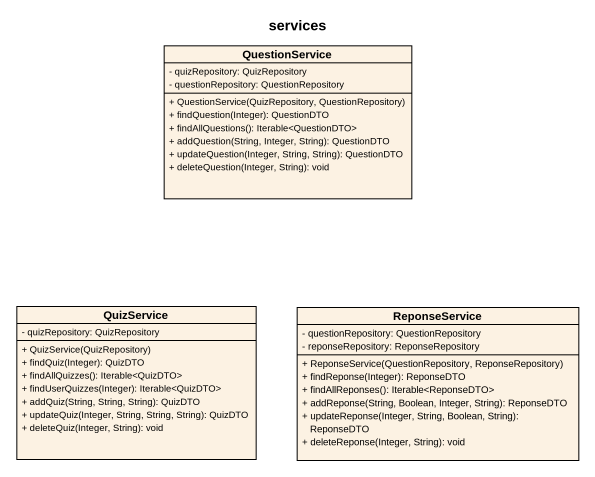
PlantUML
@startuml
title services
hide circle
hide empty members
skinparam classAttributeIconSize 0
class QuestionService {
  - quizRepository: QuizRepository
  - questionRepository: QuestionRepository
  + QuestionService(QuizRepository, QuestionRepository)
  + findQuestion(Integer): QuestionDTO
  + findAllQuestions(): Iterable<QuestionDTO>
  + addQuestion(String, Integer, String): QuestionDTO
  + updateQuestion(Integer, String, String): QuestionDTO
  + deleteQuestion(Integer, String): void
}
class QuizService {
  - quizRepository: QuizRepository
  + QuizService(QuizRepository)
  + findQuiz(Integer): QuizDTO
  + findAllQuizzes(): Iterable<QuizDTO>
  + findUserQuizzes(Integer): Iterable<QuizDTO>
  + addQuiz(String, String, String): QuizDTO
  + updateQuiz(Integer, String, String, String): QuizDTO
  + deleteQuiz(Integer, String): void
}
class ReponseService {
  - questionRepository: QuestionRepository
  - reponseRepository: ReponseRepository
  + ReponseService(QuestionRepository, ReponseRepository)
  + findReponse(Integer): ReponseDTO
  + findAllReponses(): Iterable<ReponseDTO>
  + addReponse(String, Boolean, Integer, String): ReponseDTO
  + updateReponse(Integer, String, Boolean, String): ReponseDTO
  + deleteReponse(Integer, String): void
}
@enduml
